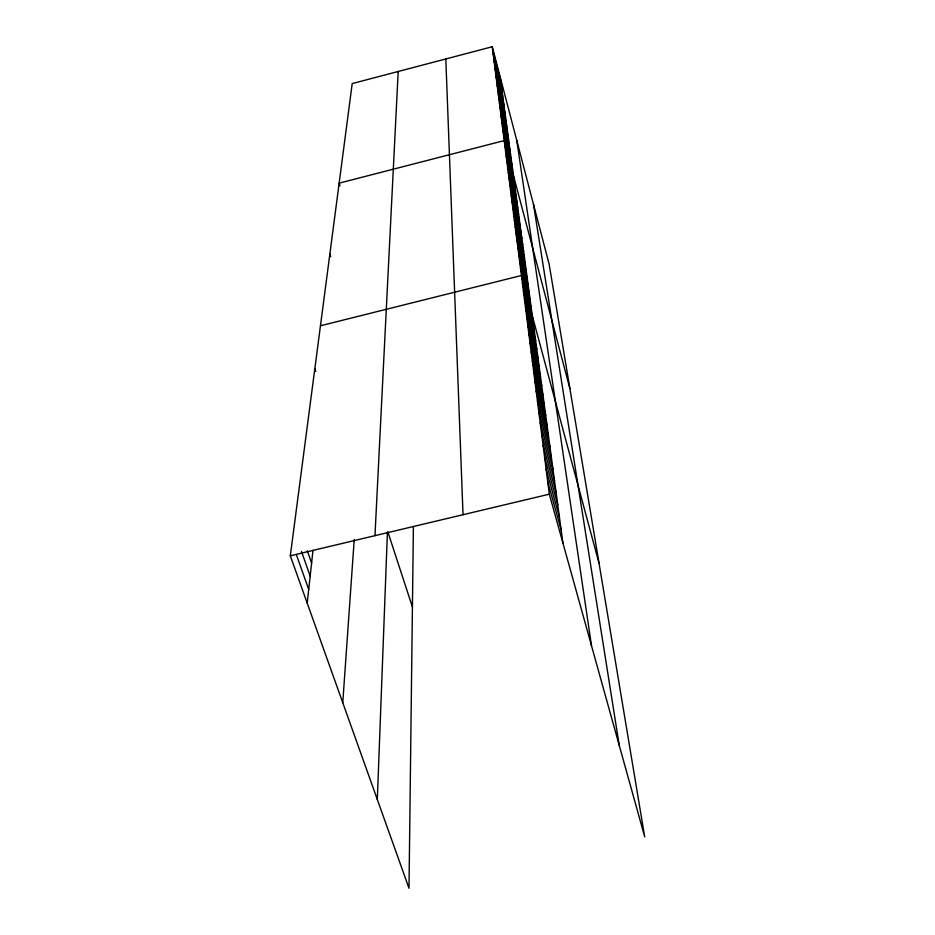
<?xml version="1.0" encoding="UTF-8"?>
<svg xmlns="http://www.w3.org/2000/svg" width="935" height="935" viewBox="0 0 935 935"><rect width="100%" height="100%" fill="white"/><g stroke="black" fill="none" stroke-linecap="round" stroke-linejoin="round"><path stroke-width="1.4" d="M413.399 526.475L409.004 888.25L290.306 555.799L352.203 83.577L492.266 46.75L549.137 264.161L644.694 836.825L549.324 494.183L492.266 46.75M377.319 799.495L387.429 532.144M374.97 535.661L398.193 71.492M342.759 702.723L354.236 539.401M307.206 603.145L313.003 550.329M320.46 325.777L521.438 275.509L599.078 563.419M290.306 555.799L549.324 494.183M296.325 554.584L308.714 589.436M301.479 551.463L310.175 576.077M307.311 550.844L311.6 563.045M314.85 368.577L315.75 371.3M387.908 532.038L412.417 607.002M329.868 253.981L330.733 256.681M339.989 185.831L339.148 183.143L504.234 140.601L569.906 388.633M546.133 469.183L559.422 517.125M547.7 481.525L561.152 529.911M540.22 422.865L552.947 469.066M541.645 434.015L554.513 480.637M543.106 445.446L556.103 492.5M544.602 457.168L557.751 504.655M534.867 380.861L547.068 425.448M536.164 390.994L548.494 435.967M537.485 401.36L549.944 446.743M538.841 411.984L551.428 457.776M528.836 333.573L540.453 376.267M529.993 342.607L541.716 385.676M531.173 351.852L543.013 395.283M532.377 361.296L544.334 405.112M533.605 370.973L545.689 415.163M522.431 283.293L533.394 323.907M523.448 291.241L534.504 332.182M524.477 299.352L535.65 340.632M525.528 307.627L536.807 349.258M526.615 316.088L537.999 358.07M527.714 324.737L539.203 367.069M516.038 233.201L526.358 271.664M516.903 239.921L527.293 278.677M517.768 246.77L528.263 285.818M518.656 253.747L529.245 293.099M519.568 260.865L530.239 300.521M520.491 268.111L531.255 308.083M509.727 183.669L519.381 219.935M510.463 189.478L520.199 226.001M511.223 195.392L521.04 232.184M511.994 201.411L521.882 238.472M512.766 207.535L522.747 244.876M513.56 213.776L523.623 251.386M514.379 220.134L524.512 258.025M515.197 226.609L525.423 264.78M503.603 135.61L512.614 169.679M504.888 145.673L514.028 180.21M505.543 150.839L514.764 185.609M506.209 156.075L515.501 191.091M506.887 161.416L516.249 196.666M507.576 166.839L517.008 202.334M508.289 172.356L517.791 208.096M509.002 177.966L518.586 213.963M496.695 81.462L504.97 112.96M497.221 85.611L505.554 117.307M497.759 89.818L506.151 121.714M498.308 94.084L506.758 126.19M498.858 98.42L507.366 130.725M499.419 102.815L507.985 135.341M499.991 107.291L508.617 140.016M500.564 111.826L509.259 144.773M501.16 116.431L509.902 149.6M501.756 121.118L510.568 154.497M502.364 125.874L511.235 159.476M502.972 130.701L511.924 164.537M492.733 50.396L500.587 80.387M493.201 54.09L501.102 84.255M493.68 57.83L501.639 88.182M494.171 61.628L502.165 92.168M494.662 65.485L502.714 96.211M495.153 69.389L503.264 100.314M495.667 73.362L503.825 104.463M496.181 77.383L504.397 108.682M533.464 204.239L619.262 745.452M516.786 140.484L591.504 645.723M500.073 76.565L562.917 543.036M445.808 58.963L463.035 514.717"/></g></svg>
